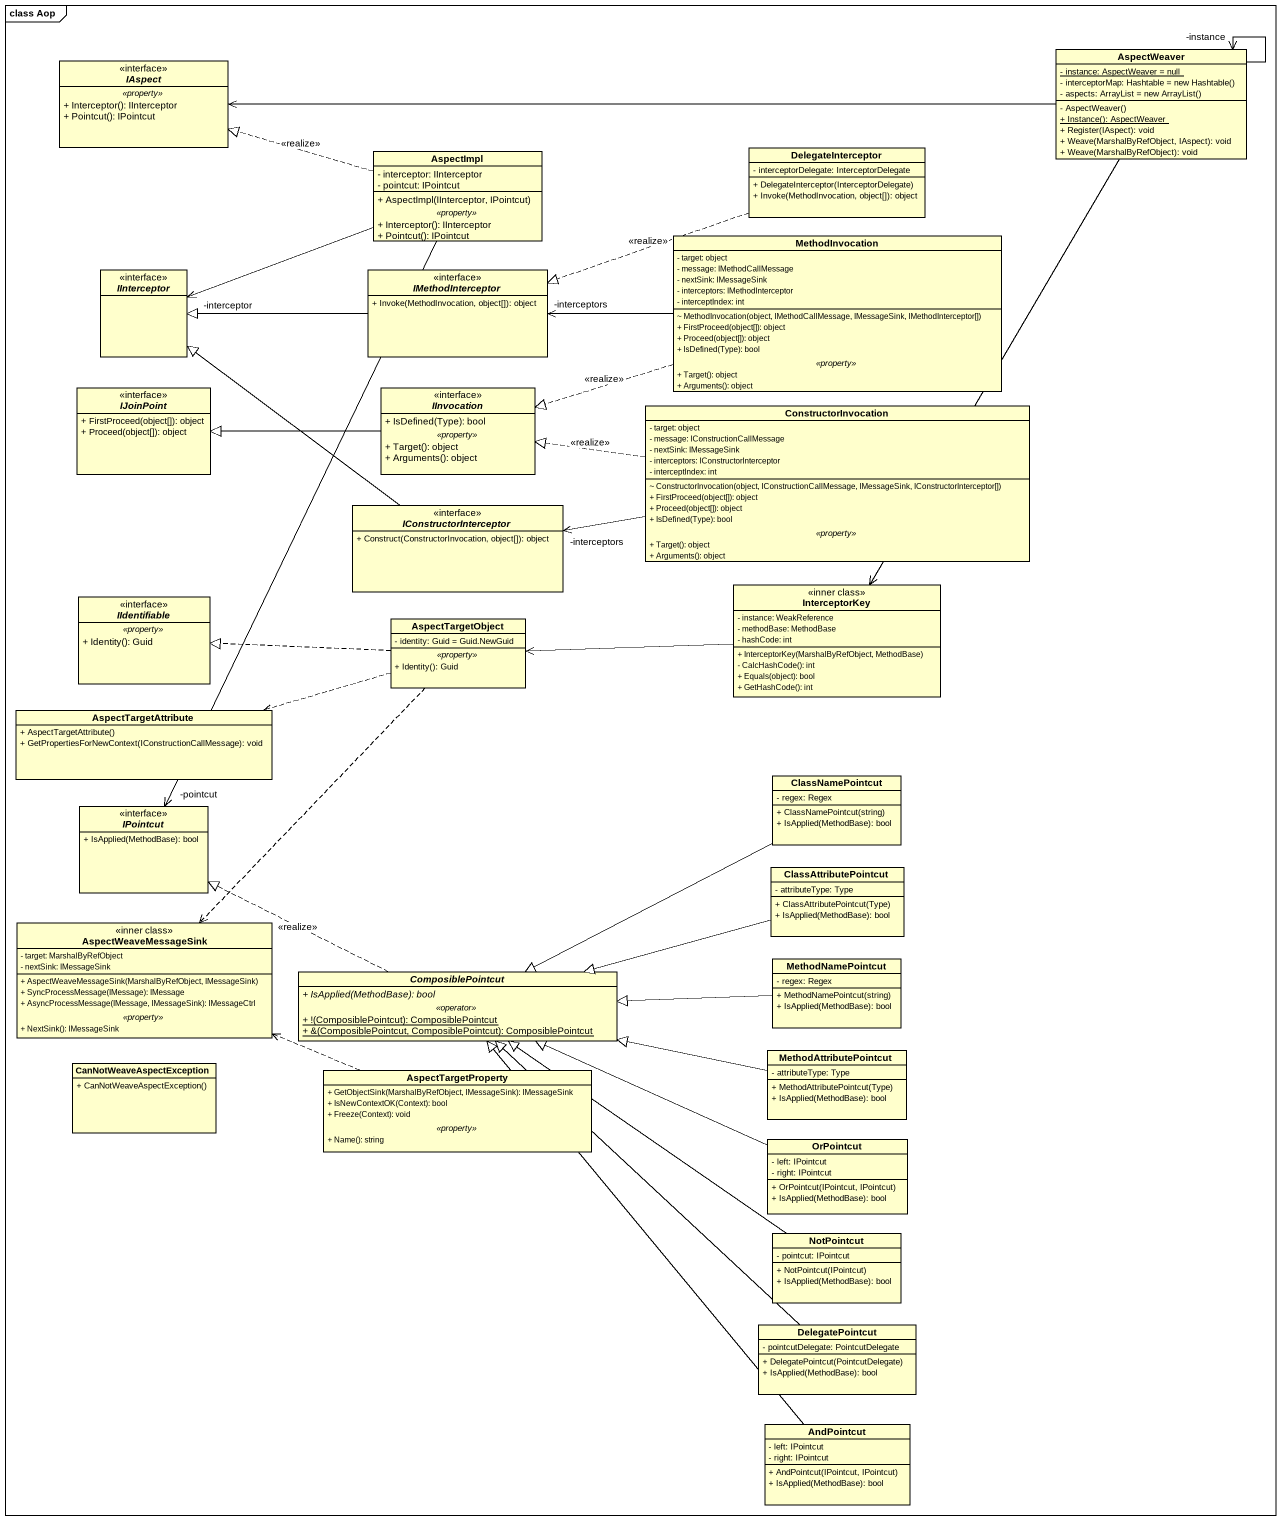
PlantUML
@startuml
mainframe class Aop
hide circle
hide empty members
skinparam classAttributeIconSize 0
interface IAspect <<interface>> {
  .. <<property>> ..
  + Interceptor(): IInterceptor
  + Pointcut(): IPointcut
}
class AspectWeaver {
  {static} - instance: AspectWeaver = null
  {field} - interceptorMap: Hashtable = new Hashtable()
  {field} - aspects: ArrayList = new ArrayList()
  - AspectWeaver()
  {static} + Instance(): AspectWeaver
  + Register(IAspect): void
  + Weave(MarshalByRefObject, IAspect): void
  + Weave(MarshalByRefObject): void
}
class AspectImpl {
  - interceptor: IInterceptor
  - pointcut: IPointcut
  --
  + AspectImpl(IInterceptor, IPointcut)
  .. <<property>> ..
  + Interceptor(): IInterceptor
  + Pointcut(): IPointcut
}
class DelegateInterceptor {
  - interceptorDelegate: InterceptorDelegate
  + DelegateInterceptor(InterceptorDelegate)
  + Invoke(MethodInvocation, object[]): object
}
class MethodInvocation {
  - target: object
  - message: IMethodCallMessage
  - nextSink: IMessageSink
  - interceptors: IMethodInterceptor
  - interceptIndex: int
  --
  ~ MethodInvocation(object, IMethodCallMessage, IMessageSink, IMethodInterceptor[])
  + FirstProceed(object[]): object
  + Proceed(object[]): object
  + IsDefined(Type): bool
  .. <<property>> ..
  + Target(): object
  + Arguments(): object
}
interface IInterceptor <<interface>>
interface IMethodInterceptor <<interface>> {
  + Invoke(MethodInvocation, object[]): object
}
interface IJoinPoint <<interface>> {
  + FirstProceed(object[]): object
  + Proceed(object[]): object
}
interface IInvocation <<interface>> {
  + IsDefined(Type): bool
  .. <<property>> ..
  + Target(): object
  + Arguments(): object
}
class ConstructorInvocation {
  - target: object
  - message: IConstructionCallMessage
  - nextSink: IMessageSink
  - interceptors: IConstructorInterceptor
  - interceptIndex: int
  --
  ~ ConstructorInvocation(object, IConstructionCallMessage, IMessageSink, IConstructorInterceptor[])
  + FirstProceed(object[]): object
  + Proceed(object[]): object
  + IsDefined(Type): bool
  .. <<property>> ..
  + Target(): object
  + Arguments(): object
}
interface IConstructorInterceptor <<interface>> {
  + Construct(ConstructorInvocation, object[]): object
}
class InterceptorKey <<inner class>> {
  - instance: WeakReference
  - methodBase: MethodBase
  - hashCode: int
  + InterceptorKey(MarshalByRefObject, MethodBase)
  - CalcHashCode(): int
  + Equals(object): bool
  + GetHashCode(): int
}
interface IIdentifiable <<interface>> {
  .. <<property>> ..
  + Identity(): Guid
}
class AspectTargetObject {
  - identity: Guid = Guid.NewGuid
  .. <<property>> ..
  + Identity(): Guid
}
class AspectTargetAttribute {
  + AspectTargetAttribute()
  + GetPropertiesForNewContext(IConstructionCallMessage): void
}
class ClassNamePointcut {
  - regex: Regex
  + ClassNamePointcut(string)
  + IsApplied(MethodBase): bool
}
interface IPointcut <<interface>> {
  + IsApplied(MethodBase): bool
}
class ClassAttributePointcut {
  - attributeType: Type
  + ClassAttributePointcut(Type)
  + IsApplied(MethodBase): bool
}
class AspectWeaveMessageSink <<inner class>> {
  - target: MarshalByRefObject
  - nextSink: IMessageSink
  --
  + AspectWeaveMessageSink(MarshalByRefObject, IMessageSink)
  + SyncProcessMessage(IMessage): IMessage
  + AsyncProcessMessage(IMessage, IMessageSink): IMessageCtrl
  .. <<property>> ..
  + NextSink(): IMessageSink
}
abstract class ComposiblePointcut {
  {abstract} + IsApplied(MethodBase): bool
  .. <<operator>> ..
  {static} + !(ComposiblePointcut): ComposiblePointcut
  {static} + &(ComposiblePointcut, ComposiblePointcut): ComposiblePointcut
}
class MethodNamePointcut {
  - regex: Regex
  + MethodNamePointcut(string)
  + IsApplied(MethodBase): bool
}
class CanNotWeaveAspectException {
  + CanNotWeaveAspectException()
}
class MethodAttributePointcut {
  - attributeType: Type
  + MethodAttributePointcut(Type)
  + IsApplied(MethodBase): bool
}
class AspectTargetProperty {
  + GetObjectSink(MarshalByRefObject, IMessageSink): IMessageSink
  + IsNewContextOK(Context): bool
  + Freeze(Context): void
  .. <<property>> ..
  + Name(): string
}
class OrPointcut {
  - left: IPointcut
  - right: IPointcut
  + OrPointcut(IPointcut, IPointcut)
  + IsApplied(MethodBase): bool
}
class NotPointcut {
  - pointcut: IPointcut
  + NotPointcut(IPointcut)
  + IsApplied(MethodBase): bool
}
class DelegatePointcut {
  - pointcutDelegate: PointcutDelegate
  + DelegatePointcut(PointcutDelegate)
  + IsApplied(MethodBase): bool
}
class AndPointcut {
  - left: IPointcut
  - right: IPointcut
  + AndPointcut(IPointcut, IPointcut)
  + IsApplied(MethodBase): bool
}
AspectWeaver -left-> IAspect
AspectWeaver --> "-instance" AspectWeaver
AspectWeaver --> InterceptorKey
AspectImpl .left.|> IAspect : <<realize>>
AspectImpl -left-> "-interceptor" IInterceptor
AspectImpl --> "-pointcut" IPointcut
DelegateInterceptor .left.|> IMethodInterceptor : <<realize>>
MethodInvocation -left-> "-interceptors" IMethodInterceptor
MethodInvocation .left.|> IInvocation : <<realize>>
IMethodInterceptor -left-|> IInterceptor
IInvocation -left-|> IJoinPoint
ConstructorInvocation .left.|> IInvocation : <<realize>>
ConstructorInvocation -left-> "-interceptors" IConstructorInterceptor
IConstructorInterceptor -up-|> IInterceptor
InterceptorKey -left-> AspectTargetObject
AspectTargetObject .left.|> IIdentifiable
AspectTargetObject .left.> AspectTargetAttribute
AspectTargetObject ..> AspectWeaveMessageSink
ClassNamePointcut -left-|> ComposiblePointcut
ClassAttributePointcut -left-|> ComposiblePointcut
ComposiblePointcut .left.|> IPointcut : <<realize>>
MethodNamePointcut -left-|> ComposiblePointcut
MethodAttributePointcut -left-|> ComposiblePointcut
AspectTargetProperty .left.> AspectWeaveMessageSink
OrPointcut -left-|> ComposiblePointcut
NotPointcut -up-|> ComposiblePointcut
DelegatePointcut -up-|> ComposiblePointcut
AndPointcut -up-|> ComposiblePointcut
@enduml
